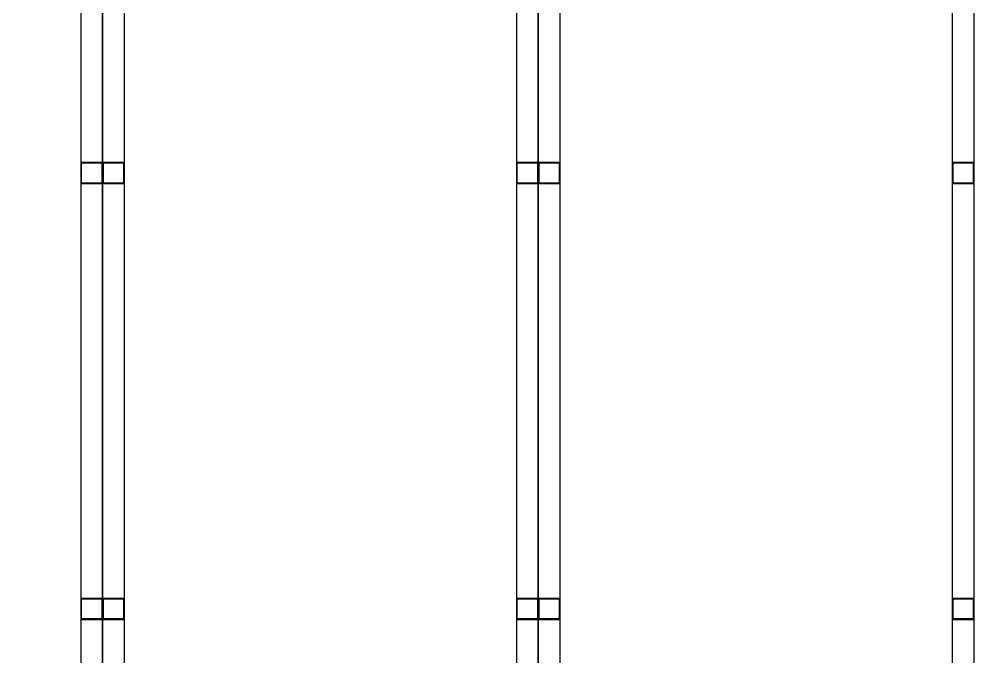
# Model space of a CAD drawing. Header units: millimetres. Extents: x 63700 to 182600, y -289551 to -205451.
# Drawn here: x 179317.8 to 179646.5, y -252427 to -252207.6 of the extents above; entities that cross this region are included whole.
import ezdxf

# ---------------------------------------------------------------- set-up
doc = ezdxf.new("R2010")
doc.units = ezdxf.units.MM
doc.header["$LTSCALE"] = 50

# ---------------------------------------------------------------- blocks, each defined once
blk = doc.blocks.new('KEY PLAN_NEW')
at = {"color": 253}
for p, q in [((-806.86, -1495.5), (-806.86, -1788.38)), ((-800.86, -1788.38), (-800.86, -1495.5)), ((-746.86, -1495.5), (-746.86, -1788.38)), ((-740.86, -1788.38), (-740.86, -1495.5)), ((-686.86, -1495.5), (-686.86, -1788.38)), ((-806.86, -1550.44), (-806.86, -1553.44)), ((-806.86, -1550.44), (-803.86, -1550.44)), ((-806.74, -1553.32), (-806.74, -1550.56)), ((-806.74, -1550.56), (-803.98, -1550.56)), ((-803.98, -1550.56), (-803.98, -1553.32)), ((-803.98, -1550.56), (-803.98, -1553.32)), ((-803.86, -1553.44), (-803.86, -1550.44)), ((-803.86, -1550.44), (-803.86, -1553.44)), ((-803.86, -1550.44), (-800.86, -1550.44)), ((-803.74, -1553.32), (-803.74, -1550.56)), ((-803.74, -1550.56), (-800.98, -1550.56)), ((-800.98, -1550.56), (-800.98, -1553.32)), ((-800.98, -1550.56), (-800.98, -1553.32)), ((-800.86, -1553.44), (-800.86, -1550.44)), ((-746.86, -1550.44), (-746.86, -1553.44)), ((-746.86, -1550.44), (-743.86, -1550.44)), ((-746.74, -1553.32), (-746.74, -1550.56)), ((-746.74, -1550.56), (-743.98, -1550.56)), ((-743.98, -1550.56), (-743.98, -1553.32)), ((-743.98, -1550.56), (-743.98, -1553.32)), ((-743.86, -1553.44), (-743.86, -1550.44)), ((-743.86, -1550.44), (-743.86, -1553.44)), ((-743.86, -1550.44), (-740.86, -1550.44)), ((-743.74, -1553.32), (-743.74, -1550.56)), ((-743.74, -1550.56), (-740.98, -1550.56)), ((-740.98, -1550.56), (-740.98, -1553.32)), ((-740.98, -1550.56), (-740.98, -1553.32)), ((-740.86, -1553.44), (-740.86, -1550.44)), ((-686.86, -1550.44), (-686.86, -1553.44)), ((-686.86, -1550.44), (-683.86, -1550.44)), ((-686.74, -1553.32), (-686.74, -1550.56)), ((-686.74, -1550.56), (-683.98, -1550.56)), ((-683.98, -1550.56), (-683.98, -1553.32)), ((-683.98, -1550.56), (-683.98, -1553.32)), ((-683.86, -1553.44), (-683.86, -1550.44)), ((-803.86, -1553.44), (-806.86, -1553.44)), ((-803.98, -1553.32), (-806.74, -1553.32)), ((-800.86, -1553.44), (-803.86, -1553.44)), ((-800.98, -1553.32), (-803.74, -1553.32)), ((-743.86, -1553.44), (-746.86, -1553.44)), ((-743.98, -1553.32), (-746.74, -1553.32)), ((-740.86, -1553.44), (-743.86, -1553.44)), ((-740.98, -1553.32), (-743.74, -1553.32)), ((-683.86, -1553.44), (-686.86, -1553.44)), ((-683.98, -1553.32), (-686.74, -1553.32)), ((-806.86, -1610.44), (-806.86, -1613.44)), ((-806.86, -1610.44), (-803.86, -1610.44)), ((-806.74, -1613.32), (-806.74, -1610.56)), ((-806.74, -1610.56), (-803.98, -1610.56)), ((-803.98, -1610.56), (-803.98, -1613.32)), ((-803.98, -1610.56), (-803.98, -1613.32)), ((-803.86, -1613.44), (-803.86, -1610.44)), ((-803.86, -1610.44), (-803.86, -1613.44)), ((-803.86, -1610.44), (-800.86, -1610.44)), ((-803.74, -1613.32), (-803.74, -1610.56)), ((-803.74, -1610.56), (-800.98, -1610.56)), ((-800.98, -1610.56), (-800.98, -1613.32)), ((-800.98, -1610.56), (-800.98, -1613.32)), ((-800.86, -1613.44), (-800.86, -1610.44)), ((-746.86, -1610.44), (-746.86, -1613.44)), ((-746.86, -1610.44), (-743.86, -1610.44)), ((-746.74, -1613.32), (-746.74, -1610.56)), ((-746.74, -1610.56), (-743.98, -1610.56)), ((-743.98, -1610.56), (-743.98, -1613.32)), ((-743.98, -1610.56), (-743.98, -1613.32)), ((-743.86, -1613.44), (-743.86, -1610.44)), ((-743.86, -1610.44), (-743.86, -1613.44)), ((-743.86, -1610.44), (-740.86, -1610.44)), ((-743.74, -1613.32), (-743.74, -1610.56)), ((-743.74, -1610.56), (-740.98, -1610.56)), ((-740.98, -1610.56), (-740.98, -1613.32)), ((-740.98, -1610.56), (-740.98, -1613.32)), ((-740.86, -1613.44), (-740.86, -1610.44)), ((-686.86, -1610.44), (-686.86, -1613.44)), ((-686.86, -1610.44), (-683.86, -1610.44)), ((-686.74, -1613.32), (-686.74, -1610.56)), ((-686.74, -1610.56), (-683.98, -1610.56)), ((-683.98, -1610.56), (-683.98, -1613.32)), ((-683.98, -1610.56), (-683.98, -1613.32)), ((-683.86, -1613.44), (-683.86, -1610.44)), ((-803.98, -1613.32), (-806.74, -1613.32)), ((-800.98, -1613.32), (-803.74, -1613.32)), ((-743.98, -1613.32), (-746.74, -1613.32)), ((-740.98, -1613.32), (-743.74, -1613.32)), ((-683.98, -1613.32), (-686.74, -1613.32)), ((-803.86, -1613.44), (-806.86, -1613.44)), ((-800.86, -1613.44), (-803.86, -1613.44)), ((-743.86, -1613.44), (-746.86, -1613.44)), ((-740.86, -1613.44), (-743.86, -1613.44)), ((-683.86, -1613.44), (-686.86, -1613.44))]:
    blk.add_line(p, q, dxfattribs=at)
for points in [[(-863.86, -1491.94), (-803.86, -1491.94), (-803.86, -1791.94), (-863.86, -1791.94)], [(-803.86, -1491.94), (-743.86, -1491.94), (-743.86, -1791.94), (-803.86, -1791.94)], [(-743.86, -1491.94), (-683.86, -1491.94), (-683.86, -1791.94), (-743.86, -1791.94)]]:
    blk.add_lwpolyline(points, close=True, dxfattribs=at)

msp = doc.modelspace()

# ---------------------------------------------------------------- block references
at = {"xscale": 2.5, "yscale": 2.5, "zscale": 2.5}
msp.add_blockref('KEY PLAN_NEW', (181356.2, -248380.66), dxfattribs=at)

doc.saveas('drawing.dxf')
